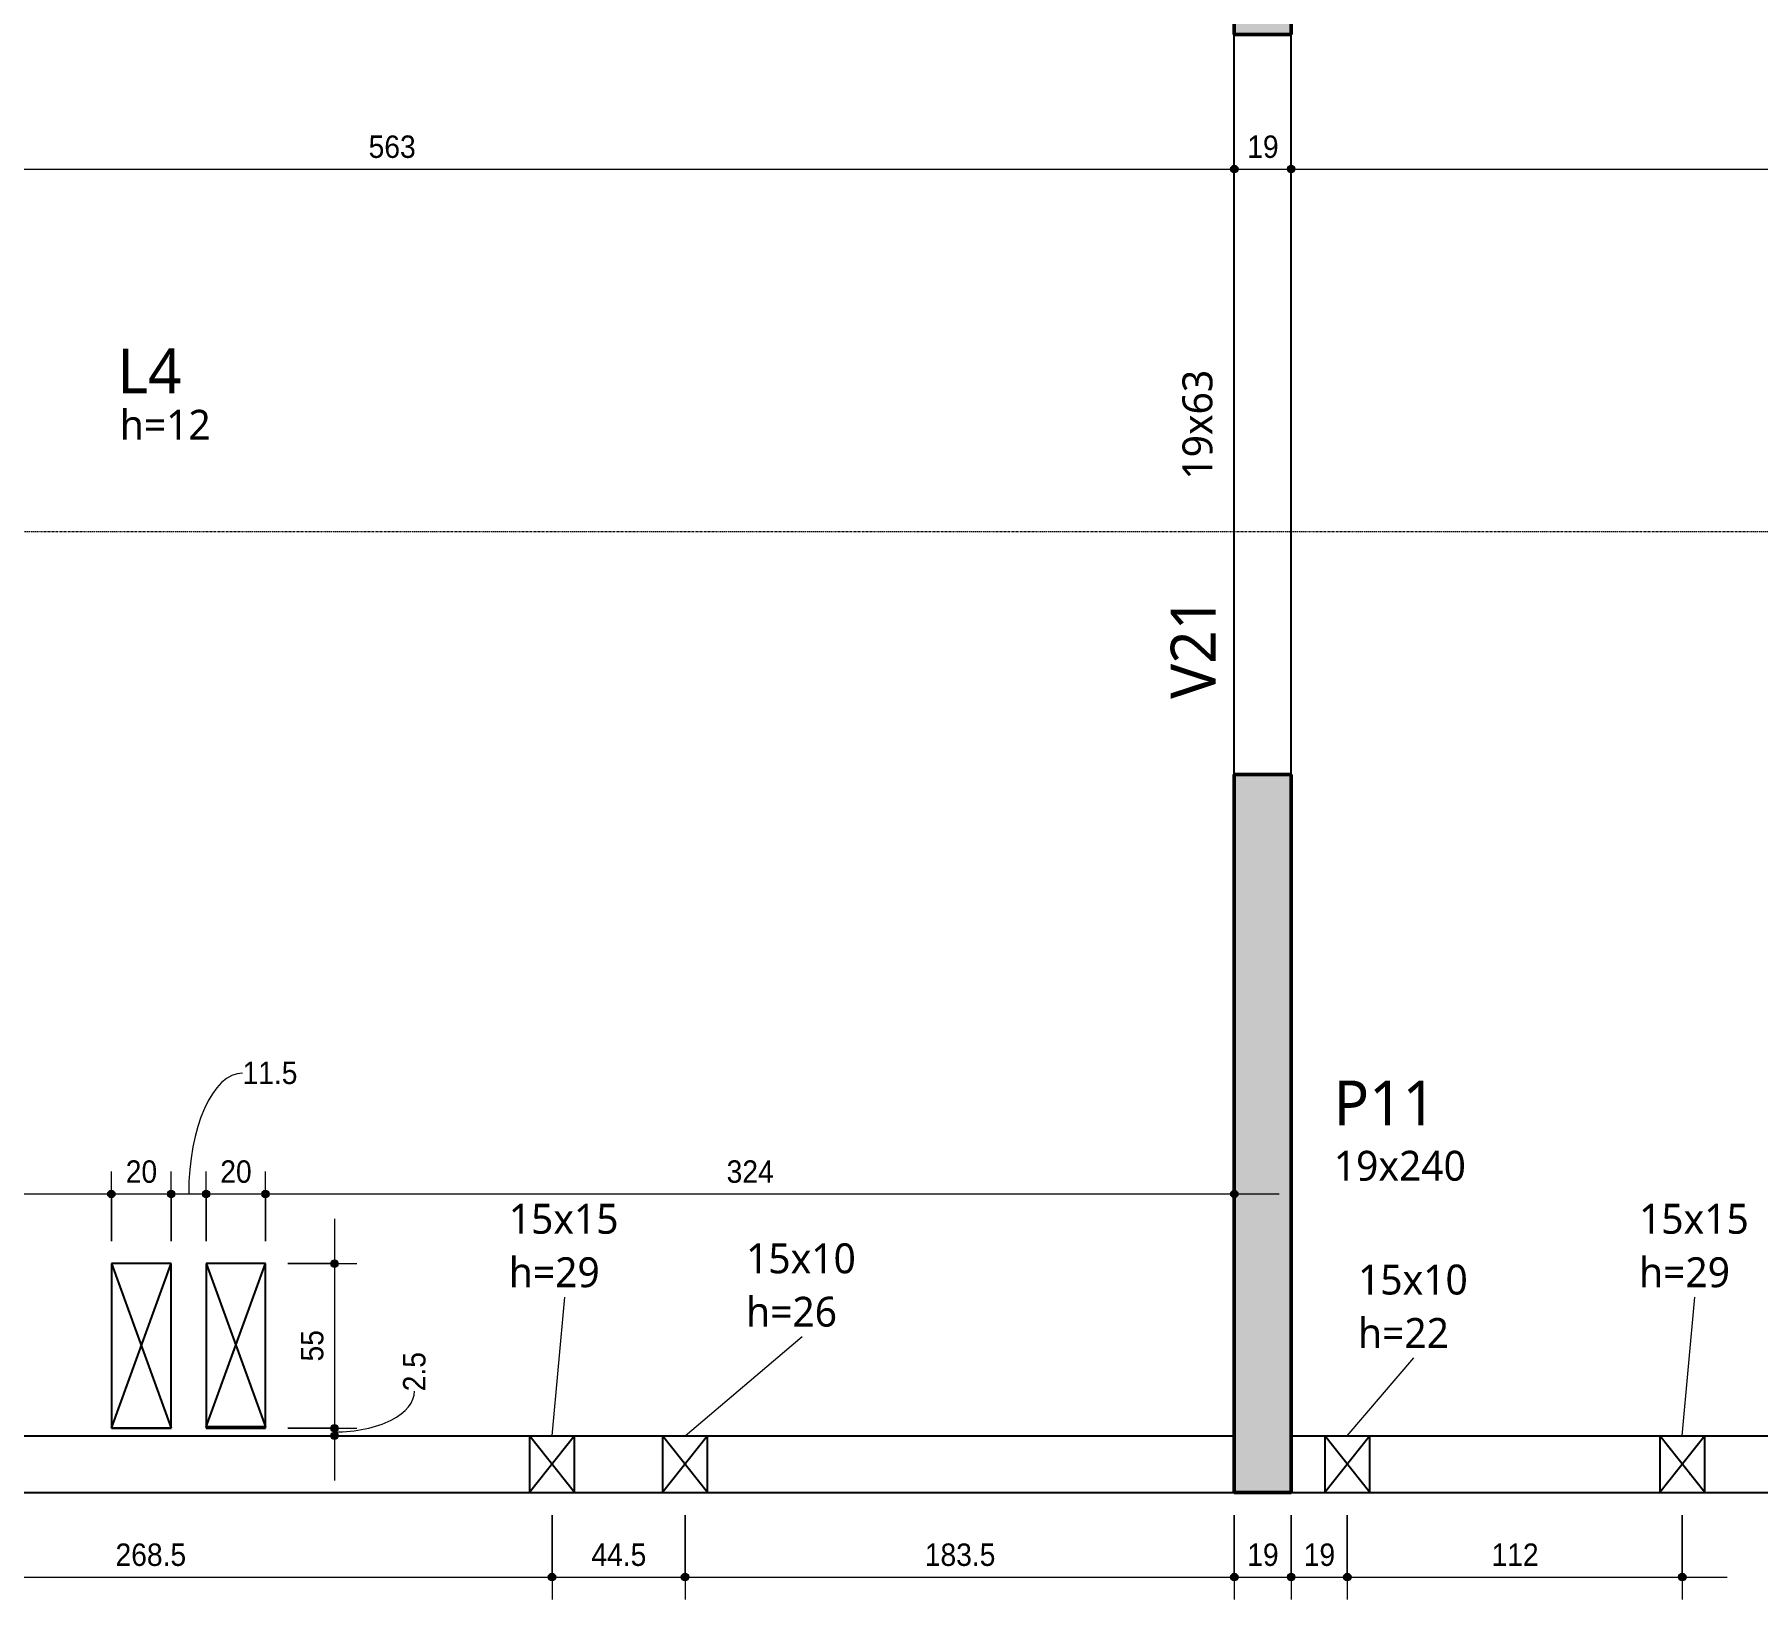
# Model space of a CAD drawing. Header units: centimetres. Extents: x -1984 to 34419, y -3196 to 88064.
# Drawn here: x 410 to 986, y -63 to 461 of the extents above; entities that cross this region are included whole.
import ezdxf

# ---------------------------------------------------------------- set-up
doc = ezdxf.new("R2010")
doc.units = ezdxf.units.CM
doc.linetypes.add('Centro de 6 mm', pattern=[1.32, 0.6, -0.24, 0.24, -0.24])
doc.linetypes.add('Traço', pattern=[0.635, 0.3175, -0.3175])
for name, color, linetype, lineweight in [('A-ANNO-DIMS', 7, 'Continuous', 9), ('A-ANNO-DIMS-50', 7, 'Continuous', 9), ('A-DETL-THIN', 7, 'Continuous', 25), ('A-FLOR', 7, 'Continuous', 25), ('A-FLOR-IDEN', 7, 'Continuous', 9), ('A-GENM', 7, 'Continuous', 25), ('A-GENM-HDLN', 7, 'Traço', 18), ('A-GENM-IDEN', 7, 'Continuous', 9), ('G-ANNO-SYMB', 7, 'Continuous', 9), ('S-BEAM', 7, 'Continuous', 25), ('S-BEAM-HDLN', 7, 'Traço', 25), ('S-BEAM-IDEN', 7, 'Continuous', 9), ('S-COLS', 7, 'Continuous', 25), ('S-COLS-IDEN', 7, 'Continuous', 9)]:
    doc.layers.add(name, color=color, linetype=linetype, lineweight=lineweight)
doc.styles.add('Arial_1', font='arial.ttf', dxfattribs={"width": 0.9, "height": 7.5})
doc.styles.add('Gadugi', font='gadugi.ttf', dxfattribs={"height": 15})
doc.styles.add('Gadugi_1', font='gadugi.ttf', dxfattribs={"height": 10})
doc.dimstyles.new('PED_1_5mm_ESQ', dxfattribs={"dimscale": 30.48, "dimtxt": 7.651945, "dimasz": 0.328084, "dimexe": 0.246063, "dimexo": 0.246063, "dimgap": 0.049213, "dimtad": 1, "dimdec": 1, "dimrnd": 0.5, "dimdsep": 46, "dimtxsty": 'Arial_1', "dimblk1": 'DOTSMALL', "dimblk2": 'DOTSMALL', "dimsah": 1, "dimcen": 0.09, "dimdle": 0.492126, "dimazin": 0, "dimtfac": 1, "dimtdec": 4, "dimtix": 1, "dimtmove": 0, "dimatfit": 3, "dimfxl": 1, "dimtvp": 1, "dimtolj": 1, "dimtzin": 0, "dimarcsym": 2})
doc.dimstyles.new('PED_1_5mm_ESQ_2', dxfattribs={"dimscale": 30.48, "dimtxt": 7.651945, "dimasz": 0.328084, "dimexe": 0.246063, "dimexo": 0.246063, "dimgap": 0.049213, "dimtad": 1, "dimdec": 1, "dimrnd": 0.5, "dimdsep": 46, "dimtxsty": 'Arial_1', "dimblk1": 'DOTSMALL', "dimblk2": 'DOTSMALL', "dimsah": 1, "dimcen": 0.09, "dimdle": 0.492126, "dimazin": 0, "dimtfac": 1, "dimtdec": 4, "dimtix": 1, "dimtmove": 1, "dimatfit": 3, "dimfxl": 1, "dimtvp": 1, "dimtolj": 1, "dimtzin": 0, "dimarcsym": 2})

# ---------------------------------------------------------------- blocks, each defined once
blk = doc.blocks.new('TQS - Pilar Polig_5 - TQS Column-3763463-PL F 001 - FORMA DO 4º PAVIMENTO')
at = {"layer": 'S-COLS', "true_color": 0x808080}
blk.add_hatch(color=8, dxfattribs=at).paths.add_polyline_path([(9.72, 150.09), (-9.28, 150.09), (-9.28, -77.48), (-48.03, -77.48), (-48.03, -96.48), (46.97, -96.48), (46.97, -77.48), (9.72, -77.48), (9.72, -62.31)], flags=0)
at = {"layer": 'S-COLS', "lineweight": 50}
for p, q in [((-9.28, -77.48), (-9.28, 150.09)), ((-9.28, 150.09), (9.72, 150.09)), ((9.72, 150.09), (9.72, -77.48)), ((-48.03, -96.48), (-48.03, -77.48)), ((-48.03, -77.48), (-9.28, -77.48)), ((9.72, -77.48), (46.97, -77.48)), ((46.97, -77.48), (46.97, -96.48)), ((46.97, -96.48), (-48.03, -96.48))]:
    blk.add_line(p, q, dxfattribs=at)
blk = doc.blocks.new('PED_FURO_RETANGULAR_R04_2020 - 15x15x29-3491205-PL F 001 - FORMA DO 4º PAVIMENTO')
at = {"layer": 'A-GENM-HDLN'}
for p, q in [((-7.5, 9.5), (7.5, -9.5)), ((-7.5, -9.5), (7.5, 9.5)), ((-7.5, -9.5), (-7.5, 9.5)), ((7.5, 9.5), (7.5, -9.5))]:
    blk.add_line(p, q, dxfattribs=at)
blk = doc.blocks.new('PED_FURO_RETANGULAR_R04_2020 - 15x10x26-3623036-PL F 001 - FORMA DO 4º PAVIMENTO')
at = {"layer": 'A-GENM-HDLN'}
for p, q in [((-7.5, 9.5), (7.5, -9.5)), ((-7.5, -9.5), (7.5, 9.5)), ((-7.5, -9.5), (-7.5, 9.5)), ((7.5, 9.5), (7.5, -9.5))]:
    blk.add_line(p, q, dxfattribs=at)
blk = doc.blocks.new('PED_FURO_RETANGULAR_R04_2020 - 15x10x22-3621887-PL F 001 - FORMA DO 4º PAVIMENTO')
at = {"layer": 'A-GENM-HDLN'}
for p, q in [((-7.5, 9.5), (7.5, -9.5)), ((-7.5, -9.5), (7.5, 9.5)), ((-7.5, -9.5), (-7.5, 9.5)), ((7.5, 9.5), (7.5, -9.5))]:
    blk.add_line(p, q, dxfattribs=at)
blk = doc.blocks.new('DIMBLOCK14-PL F 001 - FORMA DO 4º PAVIMENTO')
at = {"layer": 'A-ANNO-DIMS-50'}
h = blk.add_hatch(color=256, dxfattribs=at)
edge = h.paths.add_edge_path(flags=0)
edge.add_arc((248.14, 415.54), 1.25, 0, 360)
h = blk.add_hatch(color=256, dxfattribs=at)
edge = h.paths.add_edge_path(flags=0)
edge.add_arc((811.15, 415.54), 1.25, 0, 360)
for p, q in [((248.14, 409.81), (248.14, 423.04)), ((811.15, 409.81), (811.15, 423.04)), ((248.14, 415.54), (811.15, 415.54)), ((248.14, 415.54), (248.14, 409.81)), ((811.15, 415.54), (811.15, 409.81))]:
    blk.add_line(p, q, dxfattribs=at)
for centre in [(248.14, 415.54), (811.15, 415.54)]:
    blk.add_circle(centre, 1.25, dxfattribs=at)
at = {"layer": 'A-ANNO-DIMS-50', "color": 0, "insert": (521.87, 426.78), "char_height": 7.5, "width": 18.6472, "attachment_point": 1, "line_spacing_factor": 0.941778, "style": 'Arial_1'}
blk.add_mtext('563', dxfattribs=at)
blk = doc.blocks.new('_DotSmall')
at = {"color": 0, "linetype": 'ByBlock', "const_width": 0.5}
blk.add_lwpolyline([(-0.0625, 0, 1), (0.0625, 0, 1)], format="xyb", close=True, dxfattribs=at)
blk = doc.blocks.new('DIMBLOCK15-PL F 001 - FORMA DO 4º PAVIMENTO')
at = {"layer": 'A-ANNO-DIMS-50'}
h = blk.add_hatch(color=256, dxfattribs=at)
edge = h.paths.add_edge_path(flags=0)
edge.add_arc((811.15, 415.54), 1.25, 0, 360)
h = blk.add_hatch(color=256, dxfattribs=at)
edge = h.paths.add_edge_path(flags=0)
edge.add_arc((830.15, 415.54), 1.25, 0, 360)
for p, q in [((811.15, 409.81), (811.15, 423.04)), ((830.15, 409.81), (830.15, 423.04)), ((811.15, 415.54), (830.15, 415.54)), ((811.15, 415.54), (811.15, 409.81)), ((830.15, 415.54), (830.15, 409.81))]:
    blk.add_line(p, q, dxfattribs=at)
for centre in [(811.15, 415.54), (830.15, 415.54)]:
    blk.add_circle(centre, 1.25, dxfattribs=at)
at = {"layer": 'A-ANNO-DIMS-50', "color": 0, "insert": (815.47, 426.78), "char_height": 7.5, "width": 12.4315, "attachment_point": 1, "line_spacing_factor": 0.941778, "style": 'Arial_1'}
blk.add_mtext('19', dxfattribs=at)
blk = doc.blocks.new('DIMBLOCK16-PL F 001 - FORMA DO 4º PAVIMENTO')
at = {"layer": 'A-ANNO-DIMS-50'}
h = blk.add_hatch(color=256, dxfattribs=at)
edge = h.paths.add_edge_path(flags=0)
edge.add_arc((830.15, 415.54), 1.25, 0, 360)
h = blk.add_hatch(color=256, dxfattribs=at)
edge = h.paths.add_edge_path(flags=0)
edge.add_arc((1333.15, 415.54), 1.25, 0, 360)
for p, q in [((830.15, 409.81), (830.15, 423.04)), ((1333.15, 409.81), (1333.15, 423.04)), ((830.15, 415.54), (1333.15, 415.54)), ((830.15, 415.54), (830.15, 409.81)), ((1333.15, 415.54), (1333.15, 409.81))]:
    blk.add_line(p, q, dxfattribs=at)
for centre in [(830.15, 415.54), (1333.15, 415.54)]:
    blk.add_circle(centre, 1.25, dxfattribs=at)
at = {"layer": 'A-ANNO-DIMS-50', "color": 0, "insert": (1073.88, 426.78), "char_height": 7.5, "width": 18.6472, "attachment_point": 1, "line_spacing_factor": 0.941778, "style": 'Arial_1'}
blk.add_mtext('503', dxfattribs=at)
blk = doc.blocks.new('DIMBLOCK135-PL F 001 - FORMA DO 4º PAVIMENTO')
at = {"layer": 'A-ANNO-DIMS-50'}
h = blk.add_hatch(color=256, dxfattribs=at)
edge = h.paths.add_edge_path(flags=0)
edge.add_arc((435.89, 72.95), 1.25, 0, 360)
h = blk.add_hatch(color=256, dxfattribs=at)
edge = h.paths.add_edge_path(flags=0)
edge.add_arc((455.89, 72.95), 1.25, 0, 360)
for p, q in [((435.89, 57.17), (435.89, 80.45)), ((455.89, 57.17), (455.89, 80.45)), ((420.89, 72.95), (455.89, 72.95)), ((435.89, 72.95), (435.89, 57.17)), ((455.89, 72.95), (455.89, 57.17))]:
    blk.add_line(p, q, dxfattribs=at)
for centre in [(435.89, 72.95), (455.89, 72.95)]:
    blk.add_circle(centre, 1.25, dxfattribs=at)
at = {"layer": 'A-ANNO-DIMS-50', "color": 0, "insert": (440.71, 84.19), "char_height": 7.5, "width": 12.4315, "attachment_point": 1, "line_spacing_factor": 0.941778, "style": 'Arial_1'}
blk.add_mtext('20', dxfattribs=at)
blk = doc.blocks.new('DIMBLOCK136-PL F 001 - FORMA DO 4º PAVIMENTO')
at = {"layer": 'A-ANNO-DIMS-50'}
h = blk.add_hatch(color=256, dxfattribs=at)
edge = h.paths.add_edge_path(flags=0)
edge.add_arc((455.89, 72.95), 1.25, 0, 360)
h = blk.add_hatch(color=256, dxfattribs=at)
edge = h.paths.add_edge_path(flags=0)
edge.add_arc((467.58, 72.95), 1.25, 0, 360)
for p, q in [((455.89, 57.17), (455.89, 80.45)), ((467.58, 57.17), (467.58, 80.45)), ((455.89, 72.95), (467.58, 72.95)), ((455.89, 72.95), (455.89, 57.17)), ((467.58, 72.95), (467.58, 57.17))]:
    blk.add_line(p, q, dxfattribs=at)
for centre in [(455.89, 72.95), (467.58, 72.95)]:
    blk.add_circle(centre, 1.25, dxfattribs=at)
blk.add_ellipse((479.73, 72.95), major_axis=(0, 40.4), ratio=0.445398, start_param=0, end_param=1.570796, dxfattribs=at)
at = {"layer": 'A-ANNO-DIMS-50', "color": 0, "insert": (479.73, 117.2), "char_height": 7.5, "width": 21.7551, "attachment_point": 1, "line_spacing_factor": 0.941778, "style": 'Arial_1'}
blk.add_mtext('11.5', dxfattribs=at)
blk = doc.blocks.new('DIMBLOCK137-PL F 001 - FORMA DO 4º PAVIMENTO')
at = {"layer": 'A-ANNO-DIMS-50'}
h = blk.add_hatch(color=256, dxfattribs=at)
edge = h.paths.add_edge_path(flags=0)
edge.add_arc((467.58, 72.95), 1.25, 0, 360)
h = blk.add_hatch(color=256, dxfattribs=at)
edge = h.paths.add_edge_path(flags=0)
edge.add_arc((487.39, 72.95), 1.25, 0, 360)
for p, q in [((467.58, 57.17), (467.58, 80.45)), ((487.39, 57.17), (487.39, 80.45)), ((467.58, 72.95), (502.39, 72.95)), ((467.58, 72.95), (467.58, 57.17)), ((487.39, 72.95), (487.39, 57.17))]:
    blk.add_line(p, q, dxfattribs=at)
for centre in [(467.58, 72.95), (487.39, 72.95)]:
    blk.add_circle(centre, 1.25, dxfattribs=at)
at = {"layer": 'A-ANNO-DIMS-50', "color": 0, "insert": (472.3, 84.19), "char_height": 7.5, "width": 12.4315, "attachment_point": 1, "line_spacing_factor": 0.941778, "style": 'Arial_1'}
blk.add_mtext('20', dxfattribs=at)
blk = doc.blocks.new('DIMBLOCK138-PL F 001 - FORMA DO 4º PAVIMENTO')
at = {"layer": 'A-ANNO-DIMS-50'}
h = blk.add_hatch(color=256, dxfattribs=at)
edge = h.paths.add_edge_path(flags=0)
edge.add_arc((510.47, 49.67), 1.25, 0, 360)
h = blk.add_hatch(color=256, dxfattribs=at)
edge = h.paths.add_edge_path(flags=0)
edge.add_arc((510.47, -5.38), 1.25, 0, 360)
for p, q in [((510.47, 64.67), (510.47, -5.38)), ((494.89, 49.67), (517.97, 49.67)), ((510.47, 49.67), (494.89, 49.67)), ((494.89, -5.38), (517.97, -5.38)), ((510.47, -5.38), (494.89, -5.38))]:
    blk.add_line(p, q, dxfattribs=at)
for centre in [(510.47, 49.67), (510.47, -5.38)]:
    blk.add_circle(centre, 1.25, dxfattribs=at)
at = {"layer": 'A-ANNO-DIMS-50', "color": 0, "insert": (499.23, 16.96), "char_height": 7.5, "width": 12.4315, "attachment_point": 1, "rotation": 90, "line_spacing_factor": 0.941778, "style": 'Arial_1'}
blk.add_mtext('55', dxfattribs=at)
blk = doc.blocks.new('DIMBLOCK139-PL F 001 - FORMA DO 4º PAVIMENTO')
at = {"layer": 'A-ANNO-DIMS-50'}
h = blk.add_hatch(color=256, dxfattribs=at)
edge = h.paths.add_edge_path(flags=0)
edge.add_arc((510.47, -5.38), 1.25, 0, 360)
h = blk.add_hatch(color=256, dxfattribs=at)
edge = h.paths.add_edge_path(flags=0)
edge.add_arc((510.47, -7.88), 1.25, 0, 360)
for p, q in [((494.89, -5.38), (517.97, -5.38)), ((510.47, -5.38), (494.89, -5.38)), ((510.47, -5.38), (510.47, -22.88)), ((504.74, -7.88), (517.97, -7.88)), ((510.47, -7.88), (504.74, -7.88))]:
    blk.add_line(p, q, dxfattribs=at)
for centre in [(510.47, -5.38), (510.47, -7.88)]:
    blk.add_circle(centre, 1.25, dxfattribs=at)
blk.add_ellipse((510.47, 7), major_axis=(-26.74, 0), ratio=0.509711, start_param=1.570796, end_param=3.141593, dxfattribs=at)
at = {"layer": 'A-ANNO-DIMS-50', "color": 0, "insert": (533.36, 7), "char_height": 7.5, "width": 15.5393, "attachment_point": 1, "rotation": 90, "line_spacing_factor": 0.941778, "style": 'Arial_1'}
blk.add_mtext('2.5', dxfattribs=at)
blk = doc.blocks.new('DIMBLOCK140-PL F 001 - FORMA DO 4º PAVIMENTO')
at = {"layer": 'A-ANNO-DIMS-50'}
h = blk.add_hatch(color=256, dxfattribs=at)
edge = h.paths.add_edge_path(flags=0)
edge.add_arc((487.39, 72.95), 1.25, 0, 360)
h = blk.add_hatch(color=256, dxfattribs=at)
edge = h.paths.add_edge_path(flags=0)
edge.add_arc((811.15, 72.95), 1.25, 0, 360)
for p, q in [((487.39, 57.17), (487.39, 80.45)), ((811.15, 67.22), (811.15, 80.45)), ((472.39, 72.95), (826.15, 72.95)), ((487.39, 72.95), (487.39, 57.17)), ((811.15, 72.95), (811.15, 67.22))]:
    blk.add_line(p, q, dxfattribs=at)
for centre in [(487.39, 72.95), (811.15, 72.95)]:
    blk.add_circle(centre, 1.25, dxfattribs=at)
at = {"layer": 'A-ANNO-DIMS-50', "color": 0, "insert": (641.5, 84.19), "char_height": 7.5, "width": 18.6472, "attachment_point": 1, "line_spacing_factor": 0.941778, "style": 'Arial_1'}
blk.add_mtext('324', dxfattribs=at)
blk = doc.blocks.new('DIMBLOCK141-PL F 001 - FORMA DO 4º PAVIMENTO')
at = {"layer": 'A-ANNO-DIMS-50'}
h = blk.add_hatch(color=256, dxfattribs=at)
edge = h.paths.add_edge_path(flags=0)
edge.add_arc((248.14, 72.95), 1.25, 0, 360)
h = blk.add_hatch(color=256, dxfattribs=at)
edge = h.paths.add_edge_path(flags=0)
edge.add_arc((435.89, 72.95), 1.25, 0, 360)
for p, q in [((248.14, 67.22), (248.14, 80.45)), ((435.89, 57.17), (435.89, 80.45)), ((233.14, 72.95), (450.89, 72.95)), ((248.14, 72.95), (248.14, 67.22)), ((435.89, 72.95), (435.89, 57.17))]:
    blk.add_line(p, q, dxfattribs=at)
for centre in [(248.14, 72.95), (435.89, 72.95)]:
    blk.add_circle(centre, 1.25, dxfattribs=at)
at = {"layer": 'A-ANNO-DIMS-50', "color": 0, "insert": (330.36, 84.19), "char_height": 7.5, "width": 27.9708, "attachment_point": 1, "line_spacing_factor": 0.941778, "style": 'Arial_1'}
blk.add_mtext('187.5', dxfattribs=at)
blk = doc.blocks.new('DIMBLOCK234-PL F 001 - FORMA DO 4º PAVIMENTO')
at = {"layer": 'A-ANNO-DIMS-50'}
h = blk.add_hatch(color=256, dxfattribs=at)
edge = h.paths.add_edge_path(flags=0)
edge.add_arc((314.75, -55.12), 1.25, 0, 360)
h = blk.add_hatch(color=256, dxfattribs=at)
edge = h.paths.add_edge_path(flags=0)
edge.add_arc((583.15, -55.12), 1.25, 0, 360)
for p, q in [((314.75, -34.38), (314.75, -62.62)), ((314.75, -55.12), (314.75, -34.38)), ((583.15, -34.38), (583.15, -62.62)), ((583.15, -55.12), (583.15, -34.38)), ((314.75, -55.12), (583.15, -55.12))]:
    blk.add_line(p, q, dxfattribs=at)
for centre in [(314.75, -55.12), (583.15, -55.12)]:
    blk.add_circle(centre, 1.25, dxfattribs=at)
at = {"layer": 'A-ANNO-DIMS-50', "color": 0, "insert": (437.29, -43.88), "char_height": 7.5, "width": 27.9708, "attachment_point": 1, "line_spacing_factor": 0.941778, "style": 'Arial_1'}
blk.add_mtext('268.5', dxfattribs=at)
blk = doc.blocks.new('DIMBLOCK235-PL F 001 - FORMA DO 4º PAVIMENTO')
at = {"layer": 'A-ANNO-DIMS-50'}
h = blk.add_hatch(color=256, dxfattribs=at)
edge = h.paths.add_edge_path(flags=0)
edge.add_arc((583.15, -55.12), 1.25, 0, 360)
h = blk.add_hatch(color=256, dxfattribs=at)
edge = h.paths.add_edge_path(flags=0)
edge.add_arc((627.6, -55.12), 1.25, 0, 360)
for p, q in [((583.15, -34.38), (583.15, -62.62)), ((583.15, -55.12), (583.15, -34.38)), ((627.6, -34.38), (627.6, -62.62)), ((627.6, -55.12), (627.6, -34.38)), ((583.15, -55.12), (642.6, -55.12))]:
    blk.add_line(p, q, dxfattribs=at)
for centre in [(583.15, -55.12), (627.6, -55.12)]:
    blk.add_circle(centre, 1.25, dxfattribs=at)
at = {"layer": 'A-ANNO-DIMS-50', "color": 0, "insert": (596.31, -43.88), "char_height": 7.5, "width": 21.7551, "attachment_point": 1, "line_spacing_factor": 0.941778, "style": 'Arial_1'}
blk.add_mtext('44.5', dxfattribs=at)
blk = doc.blocks.new('DIMBLOCK236-PL F 001 - FORMA DO 4º PAVIMENTO')
at = {"layer": 'A-ANNO-DIMS-50'}
h = blk.add_hatch(color=256, dxfattribs=at)
edge = h.paths.add_edge_path(flags=0)
edge.add_arc((627.6, -55.12), 1.25, 0, 360)
h = blk.add_hatch(color=256, dxfattribs=at)
edge = h.paths.add_edge_path(flags=0)
edge.add_arc((811.15, -55.12), 1.25, 0, 360)
for p, q in [((627.6, -34.38), (627.6, -62.62)), ((627.6, -55.12), (627.6, -34.38)), ((811.15, -34.38), (811.15, -62.62)), ((811.15, -55.12), (811.15, -34.38)), ((612.6, -55.12), (811.15, -55.12))]:
    blk.add_line(p, q, dxfattribs=at)
for centre in [(627.6, -55.12), (811.15, -55.12)]:
    blk.add_circle(centre, 1.25, dxfattribs=at)
at = {"layer": 'A-ANNO-DIMS-50', "color": 0, "insert": (707.72, -43.88), "char_height": 7.5, "width": 27.9708, "attachment_point": 1, "line_spacing_factor": 0.941778, "style": 'Arial_1'}
blk.add_mtext('183.5', dxfattribs=at)
blk = doc.blocks.new('DIMBLOCK237-PL F 001 - FORMA DO 4º PAVIMENTO')
at = {"layer": 'A-ANNO-DIMS-50'}
h = blk.add_hatch(color=256, dxfattribs=at)
edge = h.paths.add_edge_path(flags=0)
edge.add_arc((811.15, -55.12), 1.25, 0, 360)
h = blk.add_hatch(color=256, dxfattribs=at)
edge = h.paths.add_edge_path(flags=0)
edge.add_arc((830.15, -55.12), 1.25, 0, 360)
for p, q in [((811.15, -34.38), (811.15, -62.62)), ((811.15, -55.12), (811.15, -34.38)), ((830.15, -34.38), (830.15, -62.62)), ((830.15, -55.12), (830.15, -34.38)), ((811.15, -55.12), (830.15, -55.12))]:
    blk.add_line(p, q, dxfattribs=at)
for centre in [(811.15, -55.12), (830.15, -55.12)]:
    blk.add_circle(centre, 1.25, dxfattribs=at)
at = {"layer": 'A-ANNO-DIMS-50', "color": 0, "insert": (815.47, -43.88), "char_height": 7.5, "width": 12.4315, "attachment_point": 1, "line_spacing_factor": 0.941778, "style": 'Arial_1'}
blk.add_mtext('19', dxfattribs=at)
blk = doc.blocks.new('DIMBLOCK238-PL F 001 - FORMA DO 4º PAVIMENTO')
at = {"layer": 'A-ANNO-DIMS-50'}
h = blk.add_hatch(color=256, dxfattribs=at)
edge = h.paths.add_edge_path(flags=0)
edge.add_arc((830.15, -55.12), 1.25, 0, 360)
h = blk.add_hatch(color=256, dxfattribs=at)
edge = h.paths.add_edge_path(flags=0)
edge.add_arc((848.91, -55.12), 1.25, 0, 360)
for p, q in [((830.15, -34.38), (830.15, -62.62)), ((830.15, -55.12), (830.15, -34.38)), ((848.91, -34.38), (848.91, -62.62)), ((848.91, -55.12), (848.91, -34.38)), ((830.15, -55.12), (848.91, -55.12))]:
    blk.add_line(p, q, dxfattribs=at)
for centre in [(830.15, -55.12), (848.91, -55.12)]:
    blk.add_circle(centre, 1.25, dxfattribs=at)
at = {"layer": 'A-ANNO-DIMS-50', "color": 0, "insert": (834.35, -43.88), "char_height": 7.5, "width": 12.4315, "attachment_point": 1, "line_spacing_factor": 0.941778, "style": 'Arial_1'}
blk.add_mtext('19', dxfattribs=at)
blk = doc.blocks.new('DIMBLOCK239-PL F 001 - FORMA DO 4º PAVIMENTO')
at = {"layer": 'A-ANNO-DIMS-50'}
h = blk.add_hatch(color=256, dxfattribs=at)
edge = h.paths.add_edge_path(flags=0)
edge.add_arc((848.91, -55.12), 1.25, 0, 360)
h = blk.add_hatch(color=256, dxfattribs=at)
edge = h.paths.add_edge_path(flags=0)
edge.add_arc((960.84, -55.12), 1.25, 0, 360)
for p, q in [((848.91, -34.38), (848.91, -62.62)), ((848.91, -55.12), (848.91, -34.38)), ((960.84, -34.38), (960.84, -62.62)), ((960.84, -55.12), (960.84, -34.38)), ((848.91, -55.12), (975.84, -55.12))]:
    blk.add_line(p, q, dxfattribs=at)
for centre in [(848.91, -55.12), (960.84, -55.12)]:
    blk.add_circle(centre, 1.25, dxfattribs=at)
at = {"layer": 'A-ANNO-DIMS-50', "color": 0, "insert": (897.1, -43.88), "char_height": 7.5, "width": 18.6472, "attachment_point": 1, "line_spacing_factor": 0.941778, "style": 'Arial_1'}
blk.add_mtext('112', dxfattribs=at)

msp = doc.modelspace()

# ---------------------------------------------------------------- hatches: boundary and pattern name
at = {"layer": 'S-COLS', "true_color": 0x808080}
msp.add_hatch(color=8, dxfattribs=at).paths.add_polyline_path([(830.15, -26.88), (830.15, 213.12), (811.15, 213.12), (811.15, -26.88)], flags=0)

# ---------------------------------------------------------------- linework, layer by layer
at = {"layer": 'A-DETL-THIN'}
for p, q in [((435.89, 49.67), (455.89, -5.38)), ((435.89, -5.38), (455.89, 49.67)), ((467.58, 49.67), (487.39, -4.85)), ((467.58, -4.85), (487.39, 49.67)), ((455.89, -5.38), (435.89, -5.38)), ((487.39, -4.85), (467.58, -4.85)), ((590.65, -26.88), (575.65, -7.88)), ((590.65, -7.88), (575.65, -26.88)), ((635.1, -26.88), (620.1, -7.88)), ((635.1, -7.88), (620.1, -26.88)), ((856.41, -26.88), (841.41, -7.88)), ((856.41, -7.88), (841.41, -26.88)), ((968.34, -26.88), (953.34, -7.88)), ((968.34, -7.88), (953.34, -26.88))]:
    msp.add_line(p, q, dxfattribs=at)
at = {"layer": 'A-FLOR'}
for p, q in [((455.89, 49.67), (435.89, 49.67)), ((435.89, 49.67), (435.89, -5.38)), ((455.89, -5.38), (455.89, 49.67)), ((487.39, 49.67), (467.58, 49.67)), ((467.58, 49.67), (467.58, -5.38)), ((487.39, -5.38), (487.39, 49.67)), ((435.89, -5.38), (455.89, -5.38)), ((467.58, -5.38), (487.39, -5.38))]:
    msp.add_line(p, q, dxfattribs=at)
at = {"layer": 'A-GENM-IDEN'}
for p, q in [((583.15, -7.88), (587.4, 38.51)), ((960.84, -7.88), (965.09, 38.51)), ((627.6, -7.88), (666.69, 25.3)), ((848.91, -7.88), (871.18, 18.19))]:
    msp.add_line(p, q, dxfattribs=at)
at = {"layer": 'G-ANNO-SYMB', "linetype": 'Centro de 6 mm'}
msp.add_line((-1848.98, 294.37), (1444.72, 294.37), dxfattribs=at)
at = {"layer": 'S-BEAM'}
for p, q in [((811.15, 213.12), (811.15, 460.55)), ((830.15, 213.12), (830.15, 460.55)), ((112.14, -7.88), (811.15, -7.88)), ((830.15, -7.88), (1333.15, -7.88)), ((112.14, -26.88), (811.15, -26.88)), ((830.15, -26.88), (1333.15, -26.88))]:
    msp.add_line(p, q, dxfattribs=at)
at = {"layer": 'S-BEAM-HDLN', "linetype": 'Continuous'}
for p, q in [((575.65, -7.88), (575.65, -26.88)), ((590.65, -26.88), (590.65, -7.88)), ((620.1, -7.88), (620.1, -26.88)), ((635.1, -26.88), (635.1, -7.88)), ((841.41, -7.88), (841.41, -26.88)), ((856.41, -26.88), (856.41, -7.88)), ((953.34, -7.88), (953.34, -26.88)), ((968.34, -26.88), (968.34, -7.88))]:
    msp.add_line(p, q, dxfattribs=at)
at = {"layer": 'S-COLS', "lineweight": 50}
for p, q in [((811.15, -26.88), (811.15, 213.12)), ((811.15, 213.12), (830.15, 213.12)), ((830.15, 213.12), (830.15, -26.88)), ((830.15, -26.88), (811.15, -26.88))]:
    msp.add_line(p, q, dxfattribs=at)

# ---------------------------------------------------------------- block references
at = {"layer": 'A-GENM', "linetype": 'Traço', "lineweight": 18, "rotation": 180}
for name, p in [('PED_FURO_RETANGULAR_R04_2020 - 15x15x29-3491205-PL F 001 - FORMA DO 4º PAVIMENTO', (583.15, -17.38)), ('PED_FURO_RETANGULAR_R04_2020 - 15x10x26-3623036-PL F 001 - FORMA DO 4º PAVIMENTO', (627.6, -17.38)), ('PED_FURO_RETANGULAR_R04_2020 - 15x10x22-3621887-PL F 001 - FORMA DO 4º PAVIMENTO', (848.91, -17.38)), ('PED_FURO_RETANGULAR_R04_2020 - 15x15x29-3491205-PL F 001 - FORMA DO 4º PAVIMENTO', (960.84, -17.38))]:
    msp.add_blockref(name, p, dxfattribs=at)
at = {"layer": 'S-COLS', "rotation": 180}
msp.add_blockref('TQS - Pilar Polig_5 - TQS Column-3763463-PL F 001 - FORMA DO 4º PAVIMENTO', (820.87, 610.64), dxfattribs=at)

# ---------------------------------------------------------------- texts
at = {"layer": 'A-FLOR-IDEN', "attachment_point": 1}
for s, insert, char_height, width, style in [('L4', (437.93, 355.55), 15, 26.0548, 'Gadugi'), ('h=12', (438.71, 335.08), 10, 39.6835, 'Gadugi_1')]:
    msp.add_mtext(s, dxfattribs=dict(at, insert=insert, char_height=char_height, width=width, style=style))
at = {"layer": 'A-GENM-IDEN', "char_height": 10, "attachment_point": 1, "style": 'Gadugi_1'}
for s, insert, width in [('15x15', (568.7, 69.66), 44.8945), ('15x15', (946.39, 69.66), 44.8945), ('h=29', (568.7, 51.8), 39.6835), ('15x10', (647.99, 56.44), 44.8945), ('h=29', (946.39, 51.8), 39.6835), ('15x10', (852.48, 49.34), 44.8945), ('h=26', (647.99, 38.59), 39.6835), ('h=22', (852.48, 31.49), 39.6835)]:
    msp.add_mtext(s, dxfattribs=dict(at, insert=insert, width=width))
at = {"layer": 'S-BEAM-IDEN', "attachment_point": 1, "rotation": 90}
for s, insert, char_height, width, style in [('19x63', (793.81, 311.75), 10, 44.8945, 'Gadugi_1'), ('V21', (789.88, 238.45), 15, 44.0928, 'Gadugi')]:
    msp.add_mtext(s, dxfattribs=dict(at, insert=insert, char_height=char_height, width=width, style=style))
at = {"layer": 'S-COLS-IDEN', "attachment_point": 1}
for s, insert, char_height, width, style in [('P11', (844.39, 110.88), 15, 42.4894, 'Gadugi'), ('19x240', (844.39, 87.39), 10, 54.1139, 'Gadugi_1')]:
    msp.add_mtext(s, dxfattribs=dict(at, insert=insert, char_height=char_height, width=width, style=style))

# ---------------------------------------------------------------- dimensions: what is measured, and where the dimension line sits
at = {"layer": 'A-ANNO-DIMS'}
for base, p1, p2, override, picture, middle in [((811.15, 415.54), (248.14, 417.31), (811.15, 417.31), {"dimpost": '<>', "dimfxl": 563.007789}, 'DIMBLOCK14-PL F 001 - FORMA DO 4º PAVIMENTO', (529.64, 420.87)), ((830.15, 415.54), (811.15, 417.31), (830.15, 417.31), {"dimpost": '<>', "dimfxl": 19}, 'DIMBLOCK15-PL F 001 - FORMA DO 4º PAVIMENTO', (820.65, 420.87)), ((1333.15, 415.54), (830.15, 417.31), (1333.15, 417.31), {"dimpost": '<>', "dimfxl": 503}, 'DIMBLOCK16-PL F 001 - FORMA DO 4º PAVIMENTO', (1081.65, 420.87)), ((435.8857, 72.9496), (248.14, 74.7174), (435.8857, 49.6651), {"dimpost": '<>', "dimfxl": 189.409757}, 'DIMBLOCK141-PL F 001 - FORMA DO 4º PAVIMENTO', (342.0128, 78.2789)), ((455.89, 72.95), (435.89, 49.67), (455.89, 49.67), {"dimpost": '<>', "dimfxl": 20}, 'DIMBLOCK135-PL F 001 - FORMA DO 4º PAVIMENTO', (445.89, 78.28)), ((487.39, 72.95), (467.58, 49.67), (487.39, 49.67), {"dimpost": '<>', "dimfxl": 19.808415}, 'DIMBLOCK137-PL F 001 - FORMA DO 4º PAVIMENTO', (477.48, 78.28)), ((811.15, 72.95), (487.39, 49.67), (811.15, 74.72), {"dimpost": '<>', "dimfxl": 324.729917}, 'DIMBLOCK140-PL F 001 - FORMA DO 4º PAVIMENTO', (649.27, 78.28)), ((583.15, -55.12), (314.75, -26.88), (583.15, -26.88), {"dimpost": '<>', "dimfxl": 268.401141}, 'DIMBLOCK234-PL F 001 - FORMA DO 4º PAVIMENTO', (448.95, -49.79)), ((627.6002, -55.1211), (583.1476, -26.8807), (627.6002, -26.8807), {"dimpost": '<>', "dimfxl": 44.452583}, 'DIMBLOCK235-PL F 001 - FORMA DO 4º PAVIMENTO', (605.3739, -49.8071)), ((811.1478, -55.1211), (627.6002, -26.8807), (811.1478, -26.8807), {"dimpost": '<>', "dimfxl": 183.547616}, 'DIMBLOCK236-PL F 001 - FORMA DO 4º PAVIMENTO', (719.374, -49.7892)), ((830.15, -55.12), (811.15, -26.88), (830.15, -26.88), {"dimpost": '<>', "dimfxl": 19}, 'DIMBLOCK237-PL F 001 - FORMA DO 4º PAVIMENTO', (820.65, -49.79)), ((848.91, -55.12), (830.15, -26.88), (848.91, -26.88), {"dimpost": '<>', "dimfxl": 18.761338}, 'DIMBLOCK238-PL F 001 - FORMA DO 4º PAVIMENTO', (839.53, -49.79)), ((960.84, -55.12), (848.91, -26.88), (960.84, -26.88), {"dimpost": '<>', "dimfxl": 111.926022}, 'DIMBLOCK239-PL F 001 - FORMA DO 4º PAVIMENTO', (904.87, -49.86))]:
    dim = msp.add_linear_dim(base=base, p1=p1, p2=p2, dimstyle='PED_1_5mm_ESQ', override=override, dxfattribs=at)
    dim.commit()
    dim.dimension.update_dxf_attribs({"geometry": picture, "text_midpoint": middle})
dim = msp.add_linear_dim(base=(467.58, 72.95), p1=(455.89, 49.67), p2=(467.58, 49.67), dimstyle='PED_1_5mm_ESQ_2', override={"dimpost": '<>', "dimfxl": 11.691585}, dxfattribs=at)
dim.commit()
dim.dimension.update_dxf_attribs({"geometry": 'DIMBLOCK136-PL F 001 - FORMA DO 4º PAVIMENTO', "text_midpoint": (490.6, 112.2), "dimtype": 160})
dim = msp.add_linear_dim(base=(510.4696, -5.3809), p1=(487.3857, 49.6651), p2=(487.3857, -5.3809), angle=90, dimstyle='PED_1_5mm_ESQ', override={"dimpost": '<>', "dimfxl": 55.046036}, dxfattribs=at)
dim.commit()
dim.dimension.update_dxf_attribs({"geometry": 'DIMBLOCK138-PL F 001 - FORMA DO 4º PAVIMENTO', "text_midpoint": (505.1557, 22.1421)})
dim = msp.add_linear_dim(base=(510.47, -7.88), p1=(487.39, -5.38), p2=(512.24, -7.88), angle=90, dimstyle='PED_1_5mm_ESQ_2', override={"dimpost": '<>', "dimfxl": 24.977114}, dxfattribs=at)
dim.commit()
dim.dimension.update_dxf_attribs({"geometry": 'DIMBLOCK139-PL F 001 - FORMA DO 4º PAVIMENTO', "text_midpoint": (538.36, 14.77), "dimtype": 160, "text_rotation": 90})

doc.saveas('drawing.dxf')
